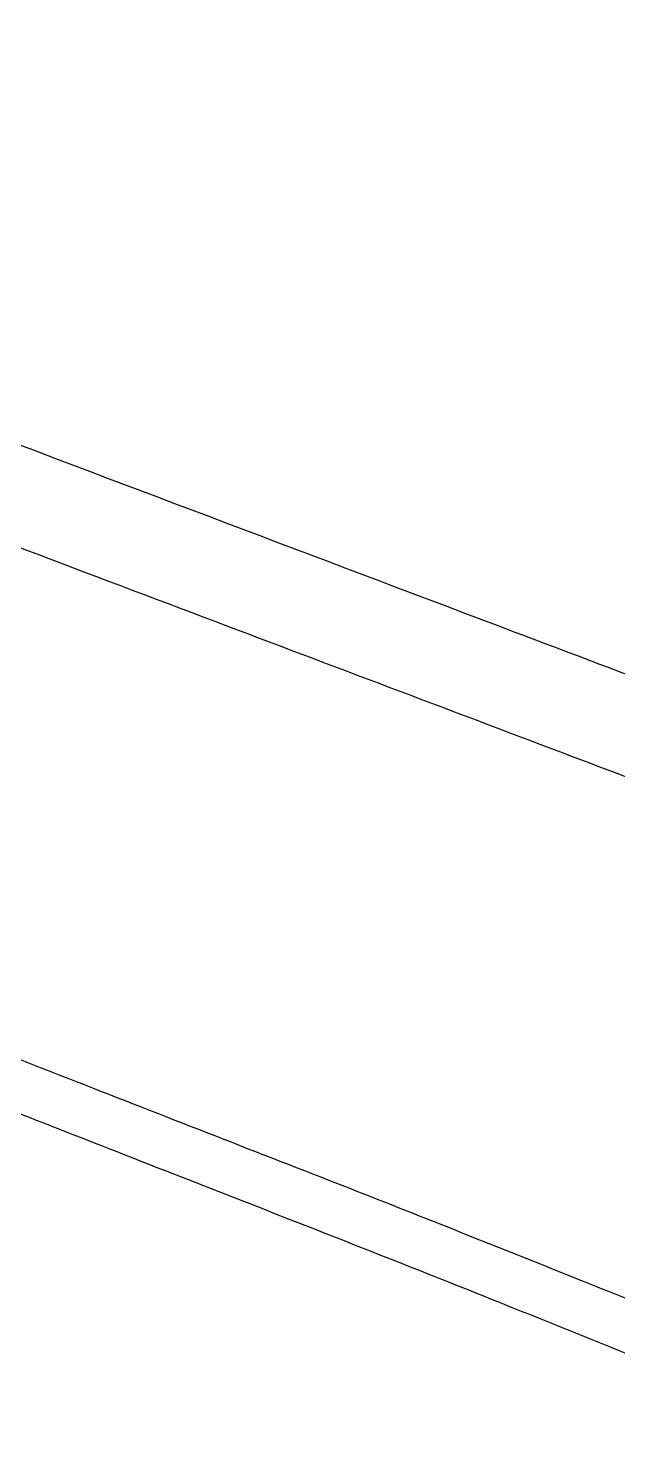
# Model space of a CAD drawing. Header units: metres. Extents: x 244 to 6504, y 133 to 4776.
# Drawn here: x 3022.6 to 3129.5, y 3106.6 to 3363 of the extents above; entities that cross this region are included whole.
import ezdxf

# ---------------------------------------------------------------- set-up
doc = ezdxf.new("R2010")
doc.units = ezdxf.units.M
doc.header["$MEASUREMENT"] = 0

msp = doc.modelspace()

# ---------------------------------------------------------------- linework, layer by layer
for points in [[(2390.74, 4302.36, -0.000001), (2436.6, 4383.87, -0.253439)], [(2809.66, 3348.58, -0.000003), (2861.11, 3329.19, -0.000175), (2917.85, 3307.78, -0.000105), (2985.13, 3282.36, 0.000001), (3054.44, 3256.15, 0.000001), (3117.63, 3232.25, 0.000001), (3170.61, 3212.21, 0.000007), (3189.96, 3204.9, -0.002564)], [(5649.78, 2908.29, -0.000001), (5592.12, 2927.27, -0.000136)], [(1770.95, 4232.21, -0.000001), (1756.31, 4203.53, -0.092463)], [(2661.8, 3304.26, -0.000001), (2697.55, 3290.75, -0.000089)], [(2166.88, 2385.74, -0.000003), (2059.01, 2428.09, -0.099946)], [(2106.7, 3796.48, 0.000002), (2119.15, 3818.66)], [(2297.42, 3562.08, -0.000023), (2063.26, 3651.71, -0.089134)], [(1593.92, 2905.57, -0.000004), (1514.48, 2912.51, -0.000011), (1436.43, 2919.33, -0.007054)], [(3786.66, 2922.9, 0.000685), (3692.42, 2974.87, -0.000176), (3640.05, 3003.67, -0.00024), (3592.9, 3029.66, -0.000156), (3553.29, 3051.52, -0.002791), (3540.61, 3058.62, 0.011957), (3524.79, 3067.11, 0.003929), (3501.11, 3078.85, 0.001858), (3461.27, 3098.03, 0.000234), (3375.01, 3139.12), (3228.05, 3209.03), (3155.52, 3236.5, 0.000109), (3110.93, 3253.38, 0.000013), (3012.15, 3290.74, 0.000016), (2894.73, 3335.15, 0.000013), (2769.32, 3382.57, -0.00051)], [(3194.59, 2964.63, -0.000274), (3199.89, 2977.56, -0.001712), (3207.4, 2995.7, -0.000332), (3221.11, 3028.39, 0.002473), (3234.6, 3060.96, 0.001952), (3248.88, 3096.35, 0.001967), (3262.73, 3131.43, 0.002708), (3274.88, 3163.07, -0.018298), (3275.47, 3164.49, -0.03784), (3276.06, 3165.55, -0.05007), (3276.6, 3166.2, -0.29609), (3277.01, 3166.29, -0.019212), (3277.66, 3166.01, -0.000003), (3312.3, 3149.56, -0.000078), (3350.64, 3131.35, -0.000048), (3396.02, 3109.79, -0.000386)], [(2910.82, 2101.23, -0.000002), (2871.64, 2116.15, -0.08954)], [(3742.17, 2759.42, 0.000002), (3749.92, 2779.53, 0.000119)], [(3810.74, 2887.17, 0.000009), (3776.68, 2810.24, 0.000019), (3743.02, 2734.21, 0.015605)], [(3267.31, 3168.75, -0.000025), (3252.2, 3129.67, -0.000011), (3236.96, 3090.25, -0.104491)], [(2960.3, 3189.89, -0.000004), (2968.51, 3186.66, -0.000027)], [(3151.48, 3124.19, 0.000759), (3123.01, 3135.67, 0.000767), (3096.1, 3146.42, 0.001734), (3075.69, 3154.46, -0.000339), (3028.35, 3172.96, -0.000638), (2990.14, 3187.97, -0.000783), (2959.1, 3200.27, -0.001505), (2934.26, 3210.24, 0.005391), (2889.08, 3227.98, 0.000512), (2778.11, 3270.04, 0.000722)], [(2944.66, 3196.16, 0.000006), (2951.32, 3193.45, 0.001308)], [(2977.74, 3183.03, -0.000017), (2988.58, 3178.76, 0.000274)], [(3002.96, 3173.11, 0.000091), (3024.03, 3164.85, 0.000091), (3047.38, 3155.7, 0.000104), (3069.73, 3146.95, -0.002262), (3110.2, 3130.91, -0.00082), (3167.5, 3107.8, -0.000052), (3230.94, 3082.08, -0.100355)]]:
    msp.add_lwpolyline(points, format="xyb")

doc.saveas('drawing.dxf')
